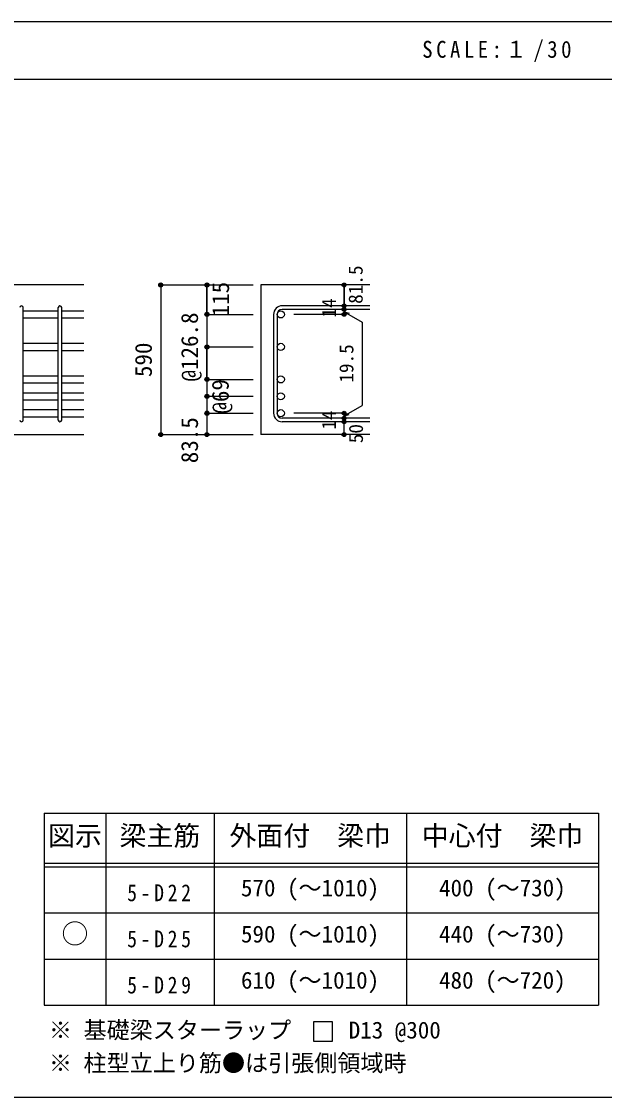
# Model space of a CAD drawing. Units: millimetres at full size, sheet at 1:30, with parts at other scales. Extents: x -5973 to 5954, y -4195 to 4201.
# Drawn here: x 1359 to 3633, y 3 to 4201 of the extents above; entities that cross this region are included whole.
import ezdxf
from ezdxf.enums import TextEntityAlignment as Align

# ---------------------------------------------------------------- set-up
doc = ezdxf.new("R2010")
doc.units = ezdxf.units.MM
doc.header["$LTSCALE"] = 30
doc.header["$PDMODE"] = 32
doc.header["$PDSIZE"] = 15
for name, color, linetype in [('0-1_躯体線', 2, 'Continuous'), ('0-5_基礎梁筋', 7, 'Continuous'), ('0-6_スタラップ筋', 7, 'Continuous'), ('0-D_寸法', 4, 'Continuous'), ('6-7_文字', 7, 'Continuous'), ('6-E_枠', 7, 'Continuous'), ('F-0_枠', 6, 'Continuous')]:
    doc.layers.add(name, color=color, linetype=linetype)
doc.styles.add('ＭＳ ゴシック', font='')
doc.styles.get('ＭＳ ゴシック').set_extended_font_data('MS Gothic')

msp = doc.modelspace()

# ---------------------------------------------------------------- linework, layer by layer
at = {"layer": '0-1_躯体線'}
for p, q in [((1602.44, 3173.3), (-97.56, 3173.3)), ((2717.44, 3173.3), (2292.44, 3173.3)), ((2292.44, 3173.3), (2292.44, 2589.3)), ((1202.44, 2589.3), (1602.44, 2589.3)), ((2717.44, 2589.3), (2292.44, 2589.3))]:
    msp.add_line(p, q, dxfattribs=at)
at = {"layer": '0-5_基礎梁筋'}
for p, q in [((1366.44, 3072.37), (1502.44, 3072.37)), ((1516.44, 3072.37), (1602.44, 3072.37)), ((1366.44, 3044.37), (1502.44, 3044.37)), ((1516.44, 3044.37), (1602.44, 3044.37)), ((1366.44, 2945.58), (1502.44, 2945.58)), ((1516.44, 2945.58), (1602.44, 2945.58)), ((1366.44, 2917.58), (1502.44, 2917.58)), ((1516.44, 2917.58), (1602.44, 2917.58)), ((1366.44, 2818.8), (1502.44, 2818.8)), ((1516.44, 2818.8), (1602.44, 2818.8)), ((1366.44, 2790.8), (1502.44, 2790.8)), ((1516.44, 2790.8), (1602.44, 2790.8)), ((1366.44, 2752.8), (1502.44, 2752.8)), ((1516.44, 2752.8), (1602.44, 2752.8)), ((1366.44, 2724.8), (1502.44, 2724.8)), ((1516.44, 2724.8), (1602.44, 2724.8)), ((1366.44, 2686.8), (1502.44, 2686.8)), ((1366.44, 2658.8), (1502.44, 2658.8)), ((1516.44, 2686.8), (1602.44, 2686.8)), ((1516.44, 2658.8), (1602.44, 2658.8))]:
    msp.add_line(p, q, dxfattribs=at)
at = {"layer": '0-5_基礎梁筋', "color": 3}
for centre in [(2370.44, 3058.37), (2370.44, 2931.58), (2370.44, 2804.8), (2370.44, 2738.8), (2370.44, 2672.8)]:
    msp.add_circle(centre, 14, dxfattribs=at)
at = {"layer": '0-6_スタラップ筋'}
for p, q in [((1366.44, 2646.3), (1366.44, 3084.87)), ((1502.44, 2646.3), (1502.44, 3084.87)), ((1516.44, 2646.3), (1516.44, 3084.87)), ((2717.44, 3091.87), (2375.94, 3091.87)), ((2717.44, 3077.87), (2375.94, 3077.87)), ((2342.44, 3058.37), (2342.44, 2672.8)), ((2356.44, 3058.37), (2356.44, 2672.8)), ((2717.44, 2653.3), (2375.94, 2653.3)), ((2717.44, 2639.3), (2375.94, 2639.3))]:
    msp.add_line(p, q, dxfattribs=at)
for centre, radius, start, end in [((1359.44, 3084.87), 7, 0, 180), ((1509.44, 3084.87), 7, 0, 180), ((2375.94, 3058.37), 33.5, 90, 180), ((2375.94, 3058.37), 19.5, 90, 180), ((1359.44, 2646.3), 7, 180, 0), ((1509.44, 2646.3), 7, 180, 0), ((2375.94, 2672.8), 33.5, 180, 270), ((2375.94, 2672.8), 19.5, 180, 270)]:
    msp.add_arc(centre, radius, start, end, dxfattribs=at)
at = {"layer": '0-D_寸法'}
for p, q in [((1902.44, 3173.3), (2082.44, 3173.3)), ((1902.44, 3173.3), (2082.44, 3173.3)), ((1902.44, 3173.3), (1902.44, 2589.3)), ((2082.44, 3058.37), (2082.44, 3173.3)), ((2082.44, 3173.3), (2262.44, 3173.3)), ((2082.44, 3173.3), (2082.44, 3058.37)), ((2617.44, 3077.87), (2617.44, 3091.87)), ((2617.44, 3077.87), (2617.44, 3058.37)), ((2617.44, 3068.12), (2636.76, 3062.94)), ((2617.44, 3068.12), (2687.5, 3027.67)), ((2082.44, 3058.37), (2262.44, 3058.37)), ((2082.44, 3058.37), (2262.44, 3058.37)), ((2082.44, 3058.37), (2082.44, 2869.08)), ((2082.44, 3058.37), (2082.44, 2793.3)), ((2082.44, 3058.37), (2082.44, 2712.83)), ((2617.44, 3058.37), (2421.35, 3058.37)), ((2687.5, 3027.67), (2687.5, 2703.5)), ((2082.44, 2931.58), (2262.44, 2931.58)), ((2082.44, 2804.8), (2082.44, 2931.58)), ((2082.44, 2869.08), (2082.44, 2672.8)), ((2082.44, 2804.8), (2262.44, 2804.8)), ((2082.44, 2738.8), (2262.44, 2738.8)), ((2617.44, 2663.05), (2687.5, 2703.5)), ((2082.44, 2672.8), (2262.44, 2672.8)), ((2617.44, 2672.8), (2421.35, 2672.8)), ((2617.44, 2653.3), (2617.44, 2672.8)), ((2617.44, 2663.05), (2636.76, 2668.23)), ((2617.44, 2639.3), (2617.44, 2653.3)), ((2617.44, 2589.3), (2617.44, 2639.3)), ((1902.44, 2589.3), (2082.44, 2589.3)), ((2082.44, 2589.3), (2262.44, 2589.3))]:
    msp.add_line(p, q, dxfattribs=at)
for points in [[(2617.44, 3173.3), (2617.44, 3091.87), (2617.44, 3173.3)], [(2082.44, 2712.83), (2082.44, 2672.8), (2082.44, 2589.3)]]:
    msp.add_lwpolyline(points, dxfattribs=at)
for centre, radius in [((1902.44, 3173.3), 8), ((1902.44, 3173.3), 7.2), ((1902.44, 3173.3), 6.4), ((1902.44, 3173.3), 5.6), ((1902.44, 3173.3), 4.8), ((1902.44, 3173.3), 4), ((1902.44, 3173.3), 3.2), ((1902.44, 3173.3), 2.4), ((1902.44, 3173.3), 1.6), ((1902.44, 3173.3), 0.8), ((2082.44, 3173.3), 8), ((2082.44, 3173.3), 7.2), ((2082.44, 3173.3), 6.4), ((2082.44, 3173.3), 5.6), ((2082.44, 3173.3), 4.8), ((2082.44, 3173.3), 4), ((2082.44, 3173.3), 3.2), ((2082.44, 3173.3), 2.4), ((2082.44, 3173.3), 1.6), ((2082.44, 3173.3), 0.8), ((2617.44, 3173.3), 4), ((2617.44, 3173.3), 3.6), ((2617.44, 3173.3), 3.2), ((2617.44, 3173.3), 2.8), ((2617.44, 3173.3), 2.4), ((2617.44, 3173.3), 2), ((2617.44, 3173.3), 1.6), ((2617.44, 3173.3), 1.2), ((2617.44, 3173.3), 0.8), ((2617.44, 3173.3), 0.4), ((2082.44, 3058.37), 8), ((2082.44, 3058.37), 7.2), ((2082.44, 3058.37), 6.4), ((2617.44, 3091.87), 4), ((2617.44, 3077.87), 4), ((2617.44, 3091.87), 3.6), ((2617.44, 3077.87), 3.6), ((2617.44, 3091.87), 3.2), ((2617.44, 3077.87), 3.2), ((2617.44, 3091.87), 2.8), ((2617.44, 3077.87), 2.8), ((2617.44, 3091.87), 2.4), ((2617.44, 3077.87), 2.4), ((2617.44, 3091.87), 2), ((2617.44, 3077.87), 2), ((2617.44, 3091.87), 1.6), ((2617.44, 3077.87), 1.6), ((2617.44, 3091.87), 1.2), ((2617.44, 3077.87), 1.2), ((2617.44, 3091.87), 0.8), ((2617.44, 3077.87), 0.8), ((2617.44, 3091.87), 0.4), ((2617.44, 3077.87), 0.4), ((2082.44, 3058.37), 5.6), ((2082.44, 3058.37), 4.8), ((2082.44, 3058.37), 4), ((2082.44, 3058.37), 3.2), ((2082.44, 3058.37), 2.4), ((2082.44, 3058.37), 1.6), ((2082.44, 3058.37), 0.8), ((2617.44, 3058.37), 4), ((2617.44, 3058.37), 3.6), ((2617.44, 3058.37), 3.2), ((2617.44, 3058.37), 2.8), ((2617.44, 3058.37), 2.4), ((2617.44, 3058.37), 2), ((2617.44, 3058.37), 1.6), ((2617.44, 3058.37), 1.2), ((2617.44, 3058.37), 0.8), ((2617.44, 3058.37), 0.4), ((2082.44, 2931.58), 8), ((2082.44, 2931.58), 7.2), ((2082.44, 2931.58), 6.4), ((2082.44, 2931.58), 5.6), ((2082.44, 2931.58), 4.8), ((2082.44, 2931.58), 4), ((2082.44, 2931.58), 3.2), ((2082.44, 2931.58), 2.4), ((2082.44, 2931.58), 1.6), ((2082.44, 2931.58), 0.8), ((2082.44, 2804.8), 8), ((2082.44, 2804.8), 7.2), ((2082.44, 2804.8), 6.4), ((2082.44, 2804.8), 5.6), ((2082.44, 2804.8), 4.8), ((2082.44, 2804.8), 4), ((2082.44, 2804.8), 3.2), ((2082.44, 2804.8), 2.4), ((2082.44, 2804.8), 1.6), ((2082.44, 2804.8), 0.8), ((2082.44, 2738.8), 8), ((2082.44, 2738.8), 7.2), ((2082.44, 2738.8), 6.4), ((2082.44, 2738.8), 5.6), ((2082.44, 2738.8), 4.8), ((2082.44, 2738.8), 4), ((2082.44, 2738.8), 3.2), ((2082.44, 2738.8), 2.4), ((2082.44, 2738.8), 1.6), ((2082.44, 2738.8), 0.8), ((2082.44, 2672.8), 8), ((2082.44, 2672.8), 7.2), ((2082.44, 2672.8), 6.4), ((2082.44, 2672.8), 5.6), ((2082.44, 2672.8), 4.8), ((2082.44, 2672.8), 4), ((2082.44, 2672.8), 3.2), ((2082.44, 2672.8), 2.4), ((2082.44, 2672.8), 1.6), ((2082.44, 2672.8), 0.8), ((2617.44, 2672.8), 4), ((2617.44, 2653.3), 4), ((2617.44, 2672.8), 3.6), ((2617.44, 2653.3), 3.6), ((2617.44, 2672.8), 3.2), ((2617.44, 2653.3), 3.2), ((2617.44, 2672.8), 2.8), ((2617.44, 2653.3), 2.8), ((2617.44, 2672.8), 2.4), ((2617.44, 2653.3), 2.4), ((2617.44, 2672.8), 2), ((2617.44, 2653.3), 2), ((2617.44, 2672.8), 1.6), ((2617.44, 2653.3), 1.6), ((2617.44, 2672.8), 1.2), ((2617.44, 2653.3), 1.2), ((2617.44, 2672.8), 0.8), ((2617.44, 2653.3), 0.8), ((2617.44, 2672.8), 0.4), ((2617.44, 2653.3), 0.4), ((2617.44, 2639.3), 4), ((2617.44, 2639.3), 3.6), ((2617.44, 2639.3), 3.2), ((2617.44, 2639.3), 2.8), ((2617.44, 2639.3), 2.4), ((2617.44, 2639.3), 2), ((2617.44, 2639.3), 1.6), ((2617.44, 2639.3), 1.2), ((2617.44, 2639.3), 0.8), ((2617.44, 2639.3), 0.4), ((1902.44, 2589.3), 7.2), ((1902.44, 2589.3), 6.4), ((1902.44, 2589.3), 5.6), ((1902.44, 2589.3), 4.8), ((1902.44, 2589.3), 4), ((1902.44, 2589.3), 3.2), ((1902.44, 2589.3), 2.4), ((1902.44, 2589.3), 1.6), ((1902.44, 2589.3), 0.8), ((2082.44, 2589.3), 7.2), ((2082.44, 2589.3), 6.4), ((2082.44, 2589.3), 5.6), ((2082.44, 2589.3), 4.8), ((2082.44, 2589.3), 4), ((2082.44, 2589.3), 3.2), ((2082.44, 2589.3), 2.4), ((2082.44, 2589.3), 1.6), ((2082.44, 2589.3), 0.8), ((2617.44, 2589.3), 4), ((2617.44, 2589.3), 3.6), ((2617.44, 2589.3), 3.2), ((2617.44, 2589.3), 2.8), ((2617.44, 2589.3), 2.4), ((2617.44, 2589.3), 2), ((2617.44, 2589.3), 1.6), ((2617.44, 2589.3), 1.2), ((2617.44, 2589.3), 0.8), ((2617.44, 2589.3), 0.4)]:
    msp.add_circle(centre, radius, dxfattribs=at)
at = {"layer": '0-D_寸法', "color": 7}
for p in [(1902.44, 3173.3), (2082.44, 3173.3), (2617.44, 3173.3), (2082.44, 3058.37), (2617.44, 3091.87), (2617.44, 3077.87), (2617.44, 3058.37), (2082.44, 2931.58), (2082.44, 2804.8), (2082.44, 2738.8), (2082.44, 2672.8), (2617.44, 2672.8), (2617.44, 2653.3), (2617.44, 2639.3), (1902.44, 2589.3), (2082.44, 2589.3), (2617.44, 2589.3)]:
    msp.add_point(p, dxfattribs=at)
at = {"layer": '6-7_文字'}
msp.add_lwpolyline([(2497.82, 223.13), (2572.82, 223.13), (2572.82, 298.13), (2497.82, 298.13)], close=True, dxfattribs=at)
at = {"layer": '6-E_枠', "color": 3}
for p, q in [((1447.71, 1112.77), (1447.71, 362.77)), ((1447.71, 1112.77), (3610.24, 1112.77)), ((3610.24, 1112.77), (3610.24, 362.77)), ((1447.71, 362.77), (3610.24, 362.77))]:
    msp.add_line(p, q, dxfattribs=at)
at = {"layer": '6-E_枠'}
for p, q in [((1687.71, 1112.77), (1687.71, 362.77)), ((2110.24, 1112.77), (2110.24, 362.77)), ((2860.24, 1112.77), (2860.24, 362.77)), ((1447.71, 917.77), (3610.24, 917.77)), ((1447.71, 902.77), (3610.24, 902.77)), ((1447.71, 722.77), (3610.24, 722.77)), ((1447.71, 542.77), (3610.24, 542.77))]:
    msp.add_line(p, q, dxfattribs=at)
at = {"layer": 'F-0_枠'}
msp.add_line((-5972.88, 4201.15), (5954.1, 4201.15), dxfattribs=at)
at = {"layer": 'F-0_枠', "color": 2}
for p, q in [((-5972.88, 3976.15), (3723.6, 3976.15)), ((3723.6, 2.95), (-5972.88, 2.95))]:
    msp.add_line(p, q, dxfattribs=at)

# ---------------------------------------------------------------- texts
at = {"layer": '0-D_寸法', "style": 'ＭＳ ゴシック'}
for s, height, p in [('81.5', 54.99, (2706.33, 3099.71)), ('115', 65.98, (2188.54, 3050.75)), ('14', 54.99, (2602.21, 3046.44)), ('@126.8', 65.98, (2067.44, 2796.58)), ('590', 65.98, (1887.44, 2813.8)), ('19.5', 54.99, (2670.37, 2792.14)), ('@69', 65.98, (2187.44, 2671.3)), ('83.5', 65.98, (2067.44, 2477.8)), ('14', 54.99, (2602.18, 2608.62)), ('50', 54.99, (2707.44, 2555.8))]:
    msp.add_text(s, height=height, rotation=90, dxfattribs=at).set_placement(p, align=Align.BOTTOM_LEFT)
at = {"layer": '6-7_文字', "color": 2, "style": 'ＭＳ ゴシック'}
for s, p in [('図示', (1462.71, 962.77)), ('梁主筋', (1741.48, 962.77)), ('外面付\u3000梁巾', (2170.24, 962.77)), ('中心付\u3000梁巾', (2920.24, 962.77)), ('○', (1515.21, 580.27))]:
    msp.add_text(s, height=76.98, dxfattribs=at).set_placement(p, align=Align.BOTTOM_LEFT)
at = {"layer": '6-7_文字', "style": 'ＭＳ ゴシック'}
for s, p in [('570 (～1010)', (2215.24, 767.77)), ('400 (～730)', (2987.74, 767.77)), ('590 (～1010)', (2215.24, 587.77)), ('440 (～730)', (2987.74, 587.77)), ('610 (～1010)', (2215.24, 407.77)), ('480 (～720)', (2987.74, 407.77)), ('※ 基礎梁スターラップ     D13 @300', (1466.27, 213.19)), ('※ 柱型立上り筋●は引張側領域時', (1466.27, 84.68))]:
    msp.add_text(s, height=65.98, dxfattribs=at).set_placement(p, align=Align.BOTTOM_LEFT)
at = {"layer": '6-7_文字', "color": 2, "insert": (2922.26, 4043.65), "char_height": 65.98, "attachment_point": 7, "style": 'ＭＳ ゴシック'}
msp.add_mtext('\\T1.34;\\W0.9;SCALE:１/30', dxfattribs=at)
at = {"layer": '6-7_文字', "char_height": 65.98, "attachment_point": 7, "style": 'ＭＳ ゴシック'}
for s, insert in [('\\T1.38;\\W0.85;5-D22', (1771.48, 767.77)), ('\\T1.38;\\W0.85;5-D25', (1771.48, 587.77)), ('\\T1.38;\\W0.85;5-D29', (1771.48, 407.77))]:
    msp.add_mtext(s, dxfattribs=dict(at, insert=insert))

doc.saveas('drawing.dxf')
